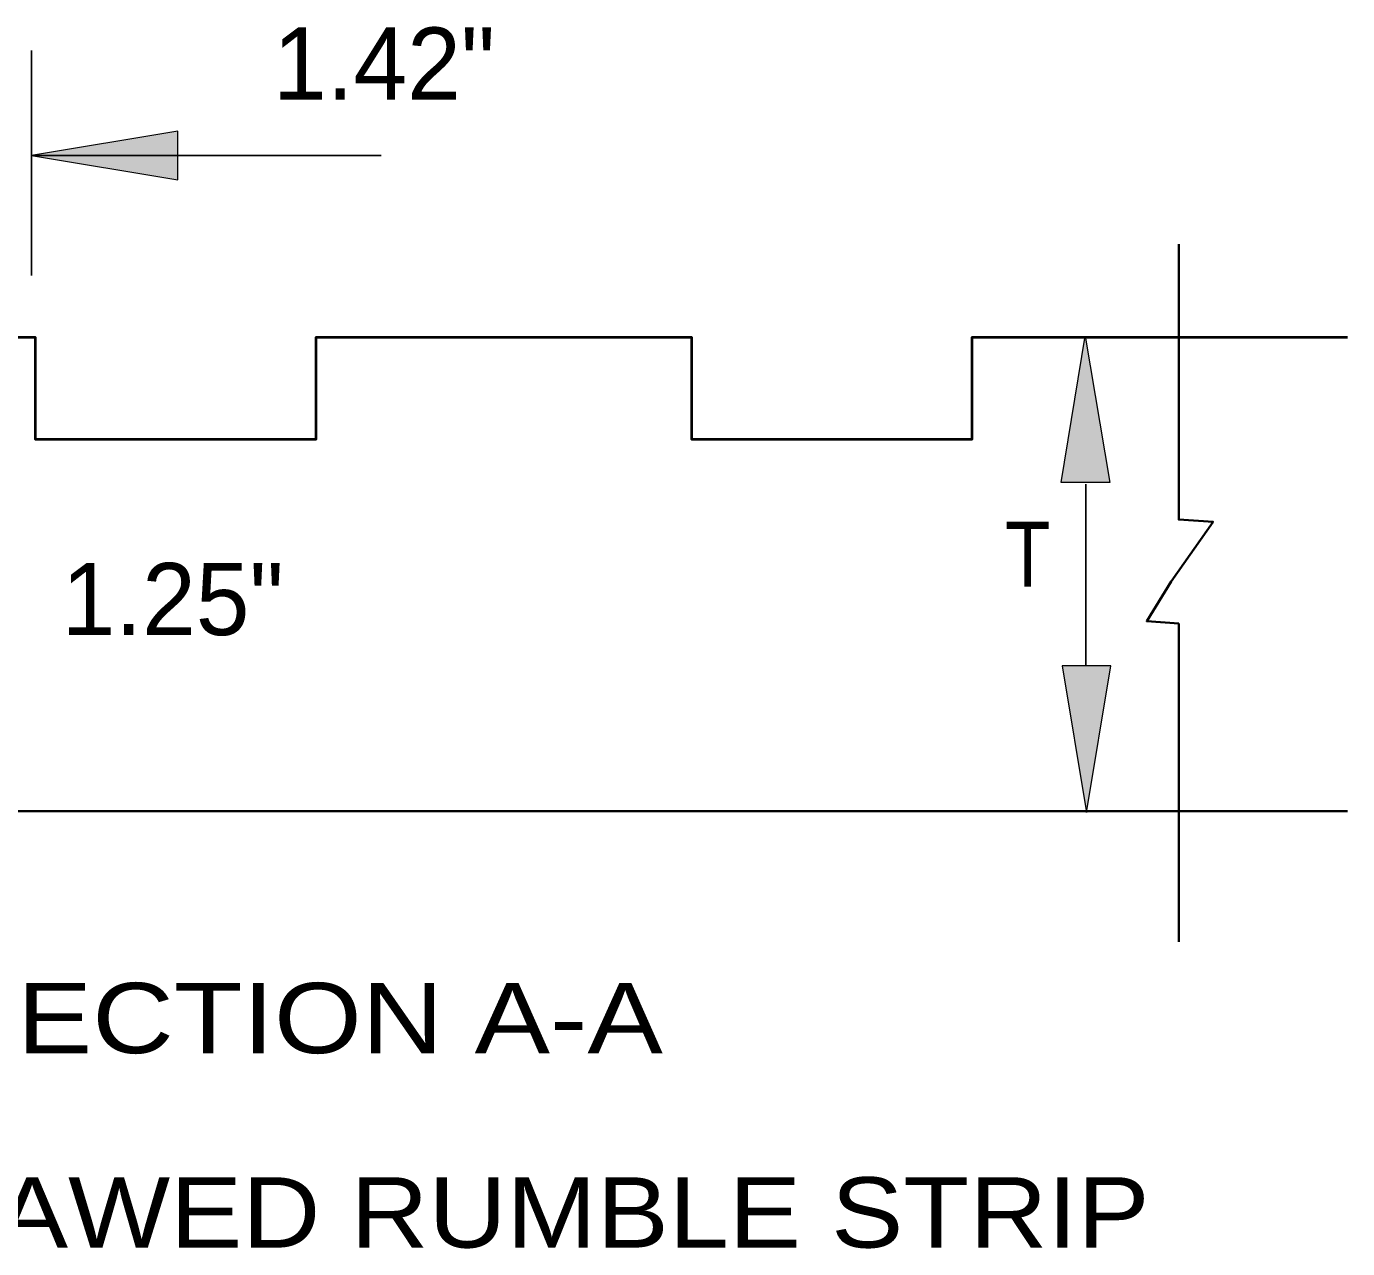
# Model space of a CAD drawing. Extents: x -26.7 to 8.7, y -11.7 to 10.3.
# Drawn here: x -11.964 to -9.529, y -3.313 to -1.06 of the extents above; entities that cross this region are included whole.
import ezdxf

# ---------------------------------------------------------------- set-up
doc = ezdxf.new("R2010")
doc.units = 0
doc.header["$LTSCALE"] = 0.053
doc.layers.add('1', color=7, linetype='Continuous', lineweight=35)
doc.layers.add('3', color=7, linetype='Continuous', lineweight=25)

msp = doc.modelspace()

# ---------------------------------------------------------------- hatches: boundary and pattern name
at = {"layer": '1'}
for points in [[(-11.68467, -1.343), (-11.68467, -1.25333), (-11.95467, -1.298), (-11.95467, -1.298)], [(-9.96725, -1.90108), (-10.05692, -1.90108), (-10.01225, -1.63108), (-10.01225, -1.63108)], [(-9.96517, -2.239), (-10.05483, -2.239), (-10.01017, -2.509), (-10.01017, -2.509)]]:
    msp.add_hatch(color=256, dxfattribs=at).paths.add_polyline_path(points)

# ---------------------------------------------------------------- linework, layer by layer
at = {"layer": '1', "lineweight": 25}
for p, q in [((-11.95467, -1.1045), (-11.95467, -1.51908)), ((-11.95467, -1.298), (-11.30967, -1.298)), ((-10.01158, -2.23842), (-10.01158, -1.90392))]:
    msp.add_line(p, q, dxfattribs=at)
at = {"layer": '1'}
for p, q in [((-9.83992, -2.74775), (-9.83992, -2.16083)), ((-15.05767, -2.50692), (-9.817, -2.50692)), ((-10.5005, -2.50692), (-9.52892, -2.50692))]:
    msp.add_line(p, q, dxfattribs=at)
at = {"layer": '1', "lineweight": 13}
for points in [[(-11.68467, -1.343), (-11.68467, -1.25333), (-11.95467, -1.298), (-11.95467, -1.298)], [(-9.96725, -1.90108), (-10.05692, -1.90108), (-10.01225, -1.63108), (-10.01225, -1.63108)], [(-9.96517, -2.239), (-10.05483, -2.239), (-10.01017, -2.509), (-10.01017, -2.509)]]:
    msp.add_lwpolyline(points, close=True, dxfattribs=at)
at = {"layer": '1'}
msp.add_lwpolyline([(-9.83992, -2.16083), (-9.899, -2.15675), (-9.85425, -2.08333), (-9.77675, -1.97325), (-9.83992, -1.96917), (-9.83992, -1.46183)], dxfattribs=at)
at = {"layer": '1', "lineweight": 40}
msp.add_lwpolyline([(-15.05767, -1.63275), (-14.36592, -1.63275), (-14.36592, -1.82125), (-13.84842, -1.82125), (-13.84842, -1.63275), (-13.15667, -1.63275), (-13.15667, -1.82125), (-12.63917, -1.82125), (-12.63917, -1.63275), (-11.94742, -1.63275), (-11.94742, -1.82125), (-11.42992, -1.82125), (-11.42992, -1.63275), (-10.73817, -1.63275), (-10.73817, -1.82125), (-10.22067, -1.82125), (-10.22067, -1.63275), (-9.52892, -1.63275)], dxfattribs=at)

# ---------------------------------------------------------------- texts
at = {"layer": '1'}
for s, p in [('1.42"', (-11.50925, -1.19517)), ('1.25"', (-11.89883, -2.18217))]:
    msp.add_text(s, height=0.133, dxfattribs=at).set_placement(p)
at = {"layer": '1', "width": 0.85}
msp.add_text('T', height=0.1199, dxfattribs=at).set_placement((-10.16, -2.09292))
at = {"layer": '3'}
for s, width, p in [('ALTERNATE SECTION A-A ', 1.2, (-13.40258, -2.95275)), ('OPTIONAL OR SPECIFIED SAWED RUMBLE STRIP ', 1.15, (-14.67783, -3.31108))]:
    msp.add_text(s, height=0.1296, dxfattribs=dict(at, width=width)).set_placement(p)

doc.saveas('drawing.dxf')
